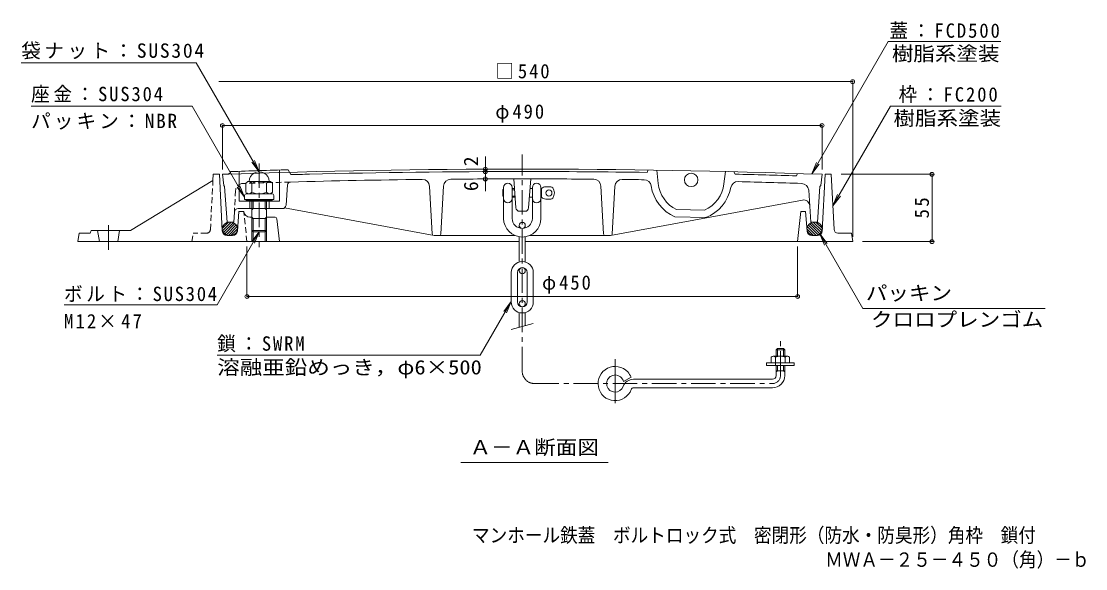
# Model space of a CAD drawing. Units: millimetres, scale not verified. Extents: x -688 to 760, y -541 to 534.
# Drawn here: x -688 to 181, y -541 to -94 of the extents above; entities that cross this region are included whole.
import ezdxf
from ezdxf.enums import TextEntityAlignment as Align

# ---------------------------------------------------------------- set-up
doc = ezdxf.new("R2010")
doc.units = ezdxf.units.MM
doc.header["$LTSCALE"] = 4
doc.header["$PDMODE"] = 32
doc.header["$PDSIZE"] = 3.2
for name, pattern in [('CHAIN1', [8, 5, -1, 1, -1]), ('CHAIN2', [12, 9, -1, 1, -1]), ('DASHED1', [1.8, 1.2, -0.6])]:
    doc.linetypes.add(name, pattern=pattern)
for name, color, linetype, lineweight in [('8-0', 4, 'Continuous', 9), ('8-1', 2, 'Continuous', 9), ('8-2', 3, 'Continuous', 9), ('8-3', 4, 'Continuous', 9), ('8-4', 7, 'Continuous', 9), ('8-5', 7, 'Continuous', 9), ('8-6', 6, 'Continuous', 9)]:
    doc.layers.add(name, color=color, linetype=linetype, lineweight=lineweight)
doc.layers.add('F-5_F-5ﾚｲﾔ', color=2, linetype='Continuous')
doc.styles.add('ＭＳ ゴシック', font='')
doc.styles.get('ＭＳ ゴシック').set_extended_font_data('MS Gothic')

msp = doc.modelspace()

# ---------------------------------------------------------------- linework, layer by layer
at = {"layer": '8-0'}
for p, q in [((-70.663, -361.589), (-71.663, -362.589)), ((-71.663, -367.712), (-71.663, -362.589)), ((-64.663, -362.589), (-71.663, -362.589)), ((-70.663, -367.712), (-70.663, -361.589)), ((-65.662, -361.589), (-70.663, -361.589)), ((-65.662, -367.712), (-65.662, -361.589)), ((-65.662, -361.589), (-64.663, -362.589)), ((-64.663, -367.712), (-64.663, -362.589)), ((-56.912, -373.211), (-79.413, -373.211)), ((-79.413, -375.212), (-79.413, -373.211)), ((-75.663, -373.211), (-75.663, -368.578)), ((-62.163, -367.712), (-74.162, -367.712)), ((-72.162, -375.212), (-72.162, -368.578)), ((-64.163, -373.211), (-64.163, -368.578)), ((-60.662, -373.211), (-60.662, -368.578)), ((-56.912, -375.212), (-56.912, -373.211)), ((-56.912, -375.212), (-79.413, -375.212)), ((-71.663, -383.589), (-71.663, -375.212)), ((-70.663, -379.589), (-71.663, -380.589)), ((-64.663, -379.589), (-71.663, -379.589)), ((-70.663, -379.589), (-70.663, -375.212)), ((-65.662, -379.589), (-65.662, -375.212)), ((-65.662, -379.589), (-64.663, -380.589)), ((-64.663, -383.589), (-64.663, -375.212)), ((-190.205, -384.785), (-196.39, -388.316)), ((-74.663, -386.589), (-188.137, -386.589)), ((-74.663, -393.589), (-188.137, -393.589))]:
    msp.add_line(p, q, dxfattribs=at)
at = {"layer": '8-0', "linetype": 'CHAIN2'}
msp.add_line((-203.162, -370.153), (-203.162, -410.025), dxfattribs=at)
at = {"layer": '8-0'}
for centre, radius, start, end in [((-73.913, -369.877), 2.179, 36.58644, 143.41356), ((-68.162, -377.382), 9.671, 65.56723, 114.43282), ((-62.413, -369.877), 2.179, 36.58644, 143.41356), ((-203.162, -390.089), 14, 42.5377, 339.8945), ((-203.162, -390.089), 14, 22.26187, 42.5374), ((-203.162, -390.089), 7, 52.82191, 339.89464), ((-203.162, -390.089), 7, 14.66664, 52.82161), ((-188.137, -395.589), 9, 90, 159.89439), ((-74.663, -383.589), 3, 270, 0), ((-74.663, -383.589), 10, 270, 0), ((-188.137, -395.589), 2, 90, 159.89453)]:
    msp.add_arc(centre, radius, start, end, dxfattribs=at)
at = {"layer": '8-1'}
for p, q in [((-531.861, -224.205), (-599.298, -265.205)), ((-531.861, -224.205), (-531.6, -219.205)), ((-526.6, -219.205), (-531.6, -219.205)), ((-524.29, -265.404), (-526.6, -219.205)), ((-33.91, -265.404), (-31.6, -219.205)), ((-31.6, -219.205), (-26.6, -219.205)), ((-24.248, -264.361), (-26.6, -219.205)), ((-511.816, -265.511), (-510.6, -249.705)), ((-506.6, -249.705), (-510.6, -249.705)), ((-506.595, -249.754), (-506.6, -249.705)), ((-54.1, -274.205), (-51.6, -249.705)), ((-51.6, -249.705), (-47.6, -249.705)), ((-46.384, -265.511), (-47.6, -249.705)), ((-501.625, -254.205), (-500.101, -254.205)), ((-488.101, -254.205), (-481.091, -254.205)), ((-479.6, -255.545), (-477.6, -274.205)), ((-599.298, -265.205), (-631.298, -265.205)), ((-626.111, -265.205), (-624.611, -274.205)), ((-608.111, -265.205), (-609.611, -274.205)), ((-520.295, -269.205), (-515.804, -269.205)), ((-500.101, -264.205), (-500.101, -274.205)), ((-499.101, -265.205), (-499.101, -274.205)), ((-489.101, -265.205), (-489.101, -274.205)), ((-488.101, -264.205), (-488.101, -274.205)), ((-37.905, -269.205), (-42.396, -269.205)), ((-21.252, -267.205), (-10.1, -267.205)), ((-9.1, -274.205), (-10.1, -267.205)), ((-642.298, -274.205), (-281.6, -274.205)), ((-276.6, -274.205), (-9.1, -274.205))]:
    msp.add_line(p, q, dxfattribs=at)
at = {"layer": '8-1', "linetype": 'DASHED1'}
for p, q in [((-533.953, -264.361), (-531.862, -224.205)), ((-504.1, -274.205), (-506.599, -249.712)), ((-549.101, -274.205), (-548.101, -267.205)), ((-536.949, -267.205), (-548.101, -267.205))]:
    msp.add_line(p, q, dxfattribs=at)
at = {"layer": '8-1', "linetype": 'CHAIN1'}
msp.add_line((-617.111, -280.776), (-617.111, -258.79), dxfattribs=at)
at = {"layer": '8-1'}
msp.add_lwpolyline([(-631.298, -265.205), (-632.298, -267.205), (-641.298, -267.205), (-642.298, -274.205)], dxfattribs=at)
for centre, radius, start, end in [((-501.625, -249.205), 5, 185.8318, 270), ((-481.091, -255.705), 1.5, 6.1149, 90), ((-520.295, -265.205), 4, 182.86198, 270), ((-515.804, -265.205), 4, 270, 355.60158), ((-42.396, -265.205), 4, 184.39842, 270), ((-37.905, -265.205), 4, 270, 357.13802), ((-21.252, -264.205), 3, 182.98141, 270)]:
    msp.add_arc(centre, radius, start, end, dxfattribs=at)
at = {"layer": '8-1', "linetype": 'DASHED1'}
msp.add_arc((-536.949, -264.205), 3, 270, 357.01859, dxfattribs=at)
at = {"layer": '8-2'}
for p, q in [((-517.351, -216.976), (-517.692, -217.67)), ((-510.35, -216.733), (-510.35, -241.205)), ((-477.35, -215.669), (-477.35, -241.205)), ((-470.35, -215.459), (-468.31, -219.482)), ((-177.094, -217.66), (-176.1, -215.674)), ((-169.1, -215.78), (-167.949, -226.626)), ((-113.1, -216.884), (-114.286, -226.941)), ((-105.113, -219.079), (-106.1, -217.054)), ((-284.312, -246.642), (-286.097, -222.919)), ((-273.893, -246.644), (-272.096, -222.919)), ((-55.084, -220.503), (-54.1, -218.533)), ((-520.35, -258.205), (-522.349, -229.205)), ((-472.158, -244.411), (-471.013, -227.818)), ((-352.679, -267.85), (-354.781, -229.06)), ((-345.522, -267.849), (-343.412, -228.827)), ((-212.679, -267.849), (-214.789, -228.827)), ((-205.521, -267.85), (-203.419, -229.06)), ((-45.059, -232.245), (-43.35, -258.205)), ((-37.85, -258.205), (-35.851, -229.205)), ((-510.35, -241.205), (-477.35, -241.205)), ((-501.85, -241.205), (-501.85, -247.205)), ((-485.85, -241.205), (-485.85, -247.205)), ((-50.131, -240.229), (-207.019, -269.266)), ((-514.328, -250.014), (-514.85, -258.205)), ((-475.15, -247.205), (-511.334, -247.205)), ((-473.405, -246.645), (-351.181, -269.266)), ((-276.88, -249.418), (-281.316, -249.418)), ((-130.221, -248.483), (-152.957, -248.035)), ((-520.35, -258.205), (-514.85, -258.205)), ((-129.081, -254.505), (-154.335, -254.008)), ((-37.85, -258.205), (-43.35, -258.205)), ((-351.181, -269.266), (-347.019, -269.266)), ((-347.019, -269.266), (-284.913, -269.266)), ((-211.181, -269.266), (-273.288, -269.266)), ((-207.019, -269.266), (-211.181, -269.266))]:
    msp.add_line(p, q, dxfattribs=at)
at = {"layer": '8-2', "linetype": 'DASHED1'}
msp.add_line((-513.328, -232.315), (-514.328, -250.014), dxfattribs=at)
at = {"layer": '8-2'}
for points in [[(-524.1, -219.205), (-523.1, -228.205), (-522.35, -229.205)], [(-34.1, -219.205), (-35.1, -228.205), (-35.85, -229.205)]]:
    msp.add_lwpolyline(points, dxfattribs=at)
msp.add_circle((-141.1, -223.778), 5.5, dxfattribs=at)
for centre, radius, start, end in [((-279.1, -7214.916), 7000, 87.99424, 92.00576), ((-203.85, -9213.515), 9002, 91.69646, 91.99577), ((-279.1, -7214.916), 6998, 90, 91.42466), ((-279.1, -7214.916), 6998, 89.1648, 90), ((-278.85, -7214.917), 7000, 91.973, 92.00781), ((-519.936, -216.568), 2.5, 271.973, 333.84622), ((-468.519, -227.99), 2.5, 91.55498, 176.0531), ((-279.1, -7214.916), 6992, 90.66985, 91.55293), ((-279.1, -7214.916), 6998, 91.42466, 91.54937), ((-360.772, -229.393), 6, 3.18419, 90.66985), ((-337.421, -229.159), 6, 90.47833, 176.82425), ((-279.1, -7214.916), 6992, 90, 90.47833), ((-279.1, -7214.916), 6992, 89.52167, 90), ((-220.779, -229.159), 6, 3.17575, 89.52167), ((-197.428, -229.393), 6, 89.33015, 176.81581), ((-279.1, -7214.916), 6992, 89.18441, 89.33015), ((-179.659, -229.624), 6, 8.62108, 89.18441), ((-102.806, -231.141), 6, 88.55397, 169.11133), ((-279.1, -7214.916), 6998, 88.16557, 88.57534), ((-279.1, -7214.916), 6992, 88.12928, 88.55397), ((-141.1, -223.778), 33, 188.62108, 246.35628), ((-141.1, -223.778), 27, 186.05598, 243.94961), ((-141.104, -223.774), 27, 293.77096, 353.27217), ((-141.104, -223.774), 33, 291.36643, 349.11133), ((-51.046, -232.639), 6, 3.7664, 88.12928), ((-49.221, -245.145), 5, 3.7664, 100.48593), ((-511.334, -250.205), 3, 90, 176.35318), ((-475.15, -244.205), 3, 270, 356.0531), ((-281.316, -246.417), 3, 184.33127, 270), ((-276.88, -246.417), 3, 270, 355.69797), ((-351.181, -267.766), 1.5, 183.18431, 270), ((-347.019, -267.766), 1.5, 270, 356.82413), ((-211.181, -267.766), 1.5, 183.17587, 270), ((-207.019, -267.766), 1.5, 270, 356.81569)]:
    msp.add_arc(centre, radius, start, end, dxfattribs=at)
at = {"layer": '8-2', "linetype": 'DASHED1'}
for centre, radius, start, end in [((-278.85, -7214.917), 6992, 91.55498, 91.87427), ((-507.337, -232.654), 6, 91.87427, 176.76367)]:
    msp.add_arc(centre, radius, start, end, dxfattribs=at)
at = {"layer": '8-3', "linetype": 'CHAIN1'}
for p, q in [((-279.1, -380.089), (-279.1, -203.017)), ((-494.1, -210.316), (-494.1, -278.611)), ((-68.162, -383.589), (-68.162, -354.101)), ((-269.1, -390.089), (-74.663, -390.089))]:
    msp.add_line(p, q, dxfattribs=at)
at = {"layer": '8-3', "color": 2}
for p, q in [((-485.6, -225.105), (-502.6, -225.105)), ((-505.05, -226.519), (-505.05, -233.691)), ((-500.099, -226.519), (-500.099, -233.691)), ((-488.1, -226.519), (-488.1, -233.69)), ((-483.15, -226.519), (-483.15, -233.691))]:
    msp.add_line(p, q, dxfattribs=at)
at = {"layer": '8-3'}
for p, q in [((-294.85, -231.917), (-294.35, -231.417)), ((-294.85, -231.917), (-294.35, -231.917)), ((-294.85, -231.917), (-294.85, -236.917)), ((-294.35, -229.918), (-294.35, -255.167)), ((-287.35, -229.918), (-287.35, -255.167)), ((-287.35, -230.917), (-285.498, -230.917)), ((-287.35, -231.917), (-285.423, -231.917)), ((-272.706, -230.917), (-270.85, -230.917)), ((-270.85, -229.917), (-270.85, -255.167)), ((-263.85, -229.917), (-263.85, -255.167)), ((-263.85, -230.917), (-263.421, -230.917)), ((-263.421, -230.917), (-263.421, -237.917)), ((-259.85, -229.417), (-255.792, -229.417)), ((-506.1, -236.605), (-506.1, -239.905)), ((-506.1, -239.905), (-482.1, -239.905)), ((-483.6, -235.105), (-504.6, -235.105)), ((-500.101, -265.191), (-500.101, -241.205)), ((-499.101, -247.191), (-499.101, -241.205)), ((-489.101, -247.19), (-489.101, -241.205)), ((-488.101, -265.191), (-488.101, -241.205)), ((-482.1, -236.605), (-482.1, -239.905)), ((-294.85, -236.917), (-294.35, -236.917)), ((-294.85, -236.917), (-294.35, -237.417)), ((-287.35, -236.917), (-285.044, -236.917)), ((-287.35, -237.917), (-284.968, -237.917)), ((-273.232, -237.917), (-270.85, -237.917)), ((-263.85, -237.917), (-263.421, -237.917)), ((-259.85, -239.417), (-255.792, -239.417)), ((-488.101, -247.191), (-500.101, -247.191)), ((-499.101, -247.191), (-500.101, -248.191)), ((-489.1, -247.191), (-488.1, -248.191)), ((-499.101, -255.191), (-500.101, -254.191)), ((-488.101, -255.191), (-500.101, -255.191)), ((-499.101, -266.191), (-499.101, -255.191)), ((-489.101, -266.191), (-489.101, -255.191)), ((-489.1, -255.191), (-488.1, -254.191)), ((-281.6, -260.918), (-281.6, -263.03)), ((-276.6, -260.918), (-276.6, -263.03)), ((-489.101, -266.191), (-499.101, -266.191)), ((-489.101, -266.191), (-488.101, -265.191)), ((-281.6, -270.211), (-281.6, -290.772)), ((-276.6, -270.211), (-276.6, -290.772)), ((-288.1, -299.417), (-288.1, -323.417)), ((-283.1, -299.417), (-283.1, -323.417)), ((-281.6, -297.918), (-281.6, -296.295)), ((-276.6, -297.918), (-276.6, -296.295)), ((-275.1, -299.417), (-275.1, -323.417)), ((-270.1, -299.417), (-270.1, -323.417)), ((-281.6, -324.917), (-281.6, -326.54)), ((-276.6, -324.917), (-276.6, -326.54)), ((-281.6, -344.087), (-281.6, -332.063)), ((-276.6, -342.748), (-276.6, -332.063)), ((-288.1, -345.829), (-270.1, -341.006))]:
    msp.add_line(p, q, dxfattribs=at)
msp.add_lwpolyline([(-488.101, -265.191), (-500.101, -265.191), (-499.101, -266.191)], dxfattribs=at)
for centre in [(-257.35, -234.417), (-279.1, -260.918), (-279.1, -297.918), (-279.1, -324.917)]:
    msp.add_circle(centre, 2.5, dxfattribs=at)
at = {"layer": '8-3', "color": 2}
for centre, radius, start, end in [((-502.574, -227.977), 2.873, 30.49951, 149.50049), ((-494.1, -238.537), 13.433, 63.46959, 116.53041), ((-485.625, -227.977), 2.873, 30.49951, 149.50049), ((-502.575, -232.233), 2.873, 210.49951, 329.50049), ((-494.1, -221.672), 13.433, 243.46959, 296.53041), ((-485.626, -232.233), 2.873, 210.49951, 329.50049)]:
    msp.add_arc(centre, radius, start, end, dxfattribs=at)
at = {"layer": '8-3'}
for centre, radius, start, end in [((-290.85, -229.918), 3.5, 0, 180), ((-267.35, -229.917), 3.5, 0, 180), ((-259.85, -234.417), 5, 90, 135.57204), ((-255.792, -231.418), 2, 34.84969, 90), ((-260.1, -234.417), 7.25, 325.15024, 34.84976), ((-504.6, -236.605), 1.5, 90, 180), ((-483.6, -236.605), 1.5, 0, 90), ((-290.85, -238.917), 3.5, 180, 0), ((-267.35, -238.917), 3.5, 180, 0), ((-259.85, -234.417), 5, 224.42796, 270), ((-255.792, -237.417), 2, 270, 325.15031), ((-279.1, -255.167), 15.25, 180, 0), ((-279.1, -255.167), 8.25, 180, 0), ((-279.1, -299.417), 9, 0, 180), ((-279.1, -299.417), 4, 0, 180), ((-279.1, -323.417), 9, 180, 0), ((-279.1, -323.417), 4, 180, 0)]:
    msp.add_arc(centre, radius, start, end, dxfattribs=at)
at = {"layer": '8-3', "linetype": 'CHAIN1'}
for centre, radius, start, end in [((-269.1, -380.089), 10, 180, 270), ((-74.663, -383.589), 6.5, 270, 0)]:
    msp.add_arc(centre, radius, start, end, dxfattribs=at)
at = {"layer": '8-3', "color": 2}
msp.add_ellipse((-494.1, -225.105), major_axis=(8.25, 0), ratio=0.9696, start_param=6.2831853, end_param=9.424778, dxfattribs=at)
at = {"layer": '8-4'}
for p, q in [((-9.1, -143.517), (-527.105, -143.517)), ((-9.1, -142.917), (-9.1, -270.205)), ((-524.1, -178.75), (-524.1, -215.204)), ((-34.1, -179.35), (-524.1, -179.35)), ((-34.1, -178.75), (-34.1, -215.204)), ((-309.268, -214.981), (-309.268, -204.594)), ((-309.268, -216.982), (-309.268, -214.982)), ((-309.268, -222.981), (-309.268, -216.981)), ((-309.268, -222.981), (-309.268, -232.922)), ((56.991, -219.205), (-18.6, -219.205)), ((55.791, -219.205), (55.791, -274.205)), ((-504.1, -319.602), (-504.1, -278.205)), ((-54.1, -319.602), (-54.1, -278.205)), ((56.991, -274.205), (-1.1, -274.205)), ((-54.1, -319.002), (-504.1, -319.002))]:
    msp.add_line(p, q, dxfattribs=at)
for p in [(-9.1, -143.517), (-524.1, -179.35), (-34.1, -179.35), (-309.268, -214.981), (-309.268, -216.981), (-309.268, -222.981), (55.791, -219.205), (55.791, -274.205), (-504.1, -319.002), (-54.1, -319.002)]:
    msp.add_point(p, dxfattribs=at)
at = {"layer": '8-5'}
for p, q in [((19.964, -110.779), (-42.469, -218.917)), ((111.861, -110.779), (19.964, -110.779)), ((-688.48, -128.114), (-545.48, -128.114)), ((-494.1, -217.106), (-545.48, -128.114)), ((-680.452, -163.492), (-548.97, -163.492)), ((-506.1, -237.745), (-548.97, -163.492)), ((112.222, -163.492), (21.747, -163.492)), ((-494.1, -217.106), (-497.927, -207.867)), ((-494.1, -217.106), (-500.188, -209.172)), ((-42.469, -218.917), (-38.642, -209.678)), ((-42.469, -218.917), (-36.382, -210.983)), ((-506.1, -237.745), (-512.188, -229.812)), ((-506.1, -237.745), (-509.927, -228.506)), ((-25.261, -244.913), (-19.174, -236.98)), ((-528.51, -325.79), (-494.1, -266.191)), ((-494.1, -266.191), (-500.188, -274.124)), ((-494.1, -266.191), (-497.927, -275.43)), ((-35.96, -267.819), (-29.873, -275.752)), ((-35.96, -267.819), (-32.134, -277.057)), ((-0.787, -328.741), (-35.96, -267.819)), ((-528.51, -325.79), (-653.51, -325.79)), ((-288.1, -323.18), (-291.927, -332.419)), ((148.203, -328.741), (-0.787, -328.741)), ((-313.373, -366.953), (-528.373, -366.953)), ((-329.3, -454.53), (-208.9, -454.53))]:
    msp.add_line(p, q, dxfattribs=at)
for points in [[(21.747, -163.492), (-25.261, -244.913), (-21.434, -235.675)], [(-313.373, -366.953), (-288.1, -323.18), (-294.188, -331.114)]]:
    msp.add_lwpolyline(points, dxfattribs=at)
at = {"layer": '8-6'}
for p, q in [((-504.65, -240.205), (-483.55, -240.205)), ((-524.374, -263.589), (-519.064, -258.278)), ((-524.066, -265.402), (-516.948, -258.284)), ((-523.304, -266.762), (-515.286, -258.743)), ((-522.24, -267.819), (-513.926, -259.505)), ((-520.906, -268.606), (-512.836, -260.536)), ((-37.294, -268.606), (-45.364, -260.536)), ((-35.96, -267.819), (-44.274, -259.505)), ((-34.896, -266.762), (-42.915, -258.743)), ((-34.135, -265.402), (-41.252, -258.284)), ((-33.827, -263.589), (-39.137, -258.278)), ((-519.276, -269.097), (-512.043, -261.864)), ((-517.217, -269.16), (-511.678, -263.621)), ((-40.983, -269.16), (-46.523, -263.621)), ((-38.925, -269.097), (-46.157, -261.864))]:
    msp.add_line(p, q, dxfattribs=at)
for points in [[(-504.65, -239.905), (-504.65, -240.205), (-503.6, -241.205), (-484.6, -241.205)], [(-483.55, -239.905), (-483.55, -240.205), (-484.6, -241.205)]]:
    msp.add_lwpolyline(points, dxfattribs=at)
for centre, major_axis in [((-518.026, -263.705), (6.349, 0)), ((-40.174, -263.705), (-6.349, 0))]:
    msp.add_ellipse(centre, major_axis=major_axis, ratio=0.8663, dxfattribs=at)

# ---------------------------------------------------------------- texts
at = {"layer": '8-4', "color": 2, "style": 'ＭＳ ゴシック'}
for s, p in [('2', (-311.668, -212.594)), ('6', (-311.668, -232.922))]:
    msp.add_text(s, height=11.73, rotation=90, dxfattribs=at).set_placement(p, align=Align.BOTTOM_LEFT)
at = {"layer": '8-4', "color": 2, "char_height": 11.73, "attachment_point": 7, "style": 'ＭＳ ゴシック'}
for s, insert in [('\\T1.21;\\W0.95;□540', (-301.101, -141.117)), ('\\T1.21;\\W0.95;φ490', (-301.1, -176.95)), ('\\T1.21;\\W0.95;φ450', (-262.923, -316.591))]:
    msp.add_mtext(s, dxfattribs=dict(at, insert=insert))
at = {"layer": '8-4', "color": 2, "insert": (53.391, -255.205), "char_height": 11.73, "attachment_point": 7, "rotation": 90, "style": 'ＭＳ ゴシック'}
msp.add_mtext('\\T1.27;\\W0.95;55', dxfattribs=at)
at = {"layer": '8-5', "color": 2, "style": 'ＭＳ ゴシック'}
for s, width, p in [('樹脂系塗装', 1.1, (22.895, -129.979)), ('樹脂系塗装', 1.1, (24.222, -182.692)), ('パッキン', 1.1, (1.687, -325.541)), ('クロロプレンゴム', 1.1, (5.846, -347.141)), ('溶融亜鉛めっき，φ6×500', 1.15, (-528.373, -386.153)), ('Ａ－Ａ断面図', 1.1, (-322.1, -451.53))]:
    msp.add_text(s, height=11.73, dxfattribs=dict(at, width=width)).set_placement(p, align=Align.BOTTOM_LEFT)
at = {"layer": '8-5', "color": 2, "char_height": 11.73, "attachment_point": 7, "style": 'ＭＳ ゴシック'}
for s, insert in [('\\T1.21;\\W0.95;蓋：FCD500', (20.93, -108.379)), ('\\T1.18;袋ナット：SUS304', (-688.48, -125.314)), ('\\T1.2;\\W0.95;座金：SUS304', (-680.452, -160.692)), ('\\T1.21;\\W0.95;枠：FC200', (28.38, -161.092)), ('\\T1.16;パッキン：NBR', (-680.452, -182.692)), ('\\T1.19;\\W0.95;ボルト：SUS304', (-653.51, -323.39)), ('\\T1.23;\\W0.95;M12×47', (-653.51, -344.99)), ('\\T1.2;\\W0.95;鎖：SWRM', (-528.373, -364.553))]:
    msp.add_mtext(s, dxfattribs=dict(at, insert=insert))
at = {"layer": 'F-5_F-5ﾚｲﾔ', "style": 'ＭＳ ゴシック', "width": 0.9}
for s, p in [('マンホール鉄蓋\u3000ボルトロック式\u3000密閉形（防水・防臭形）角枠\u3000鎖付', (-320.169, -523.319)), ('ＭＷＡ－２５－４５０（角）－ｂ', (-31.601, -543.277))]:
    msp.add_text(s, height=11.73, dxfattribs=at).set_placement(p, align=Align.BOTTOM_LEFT)

doc.saveas('drawing.dxf')
